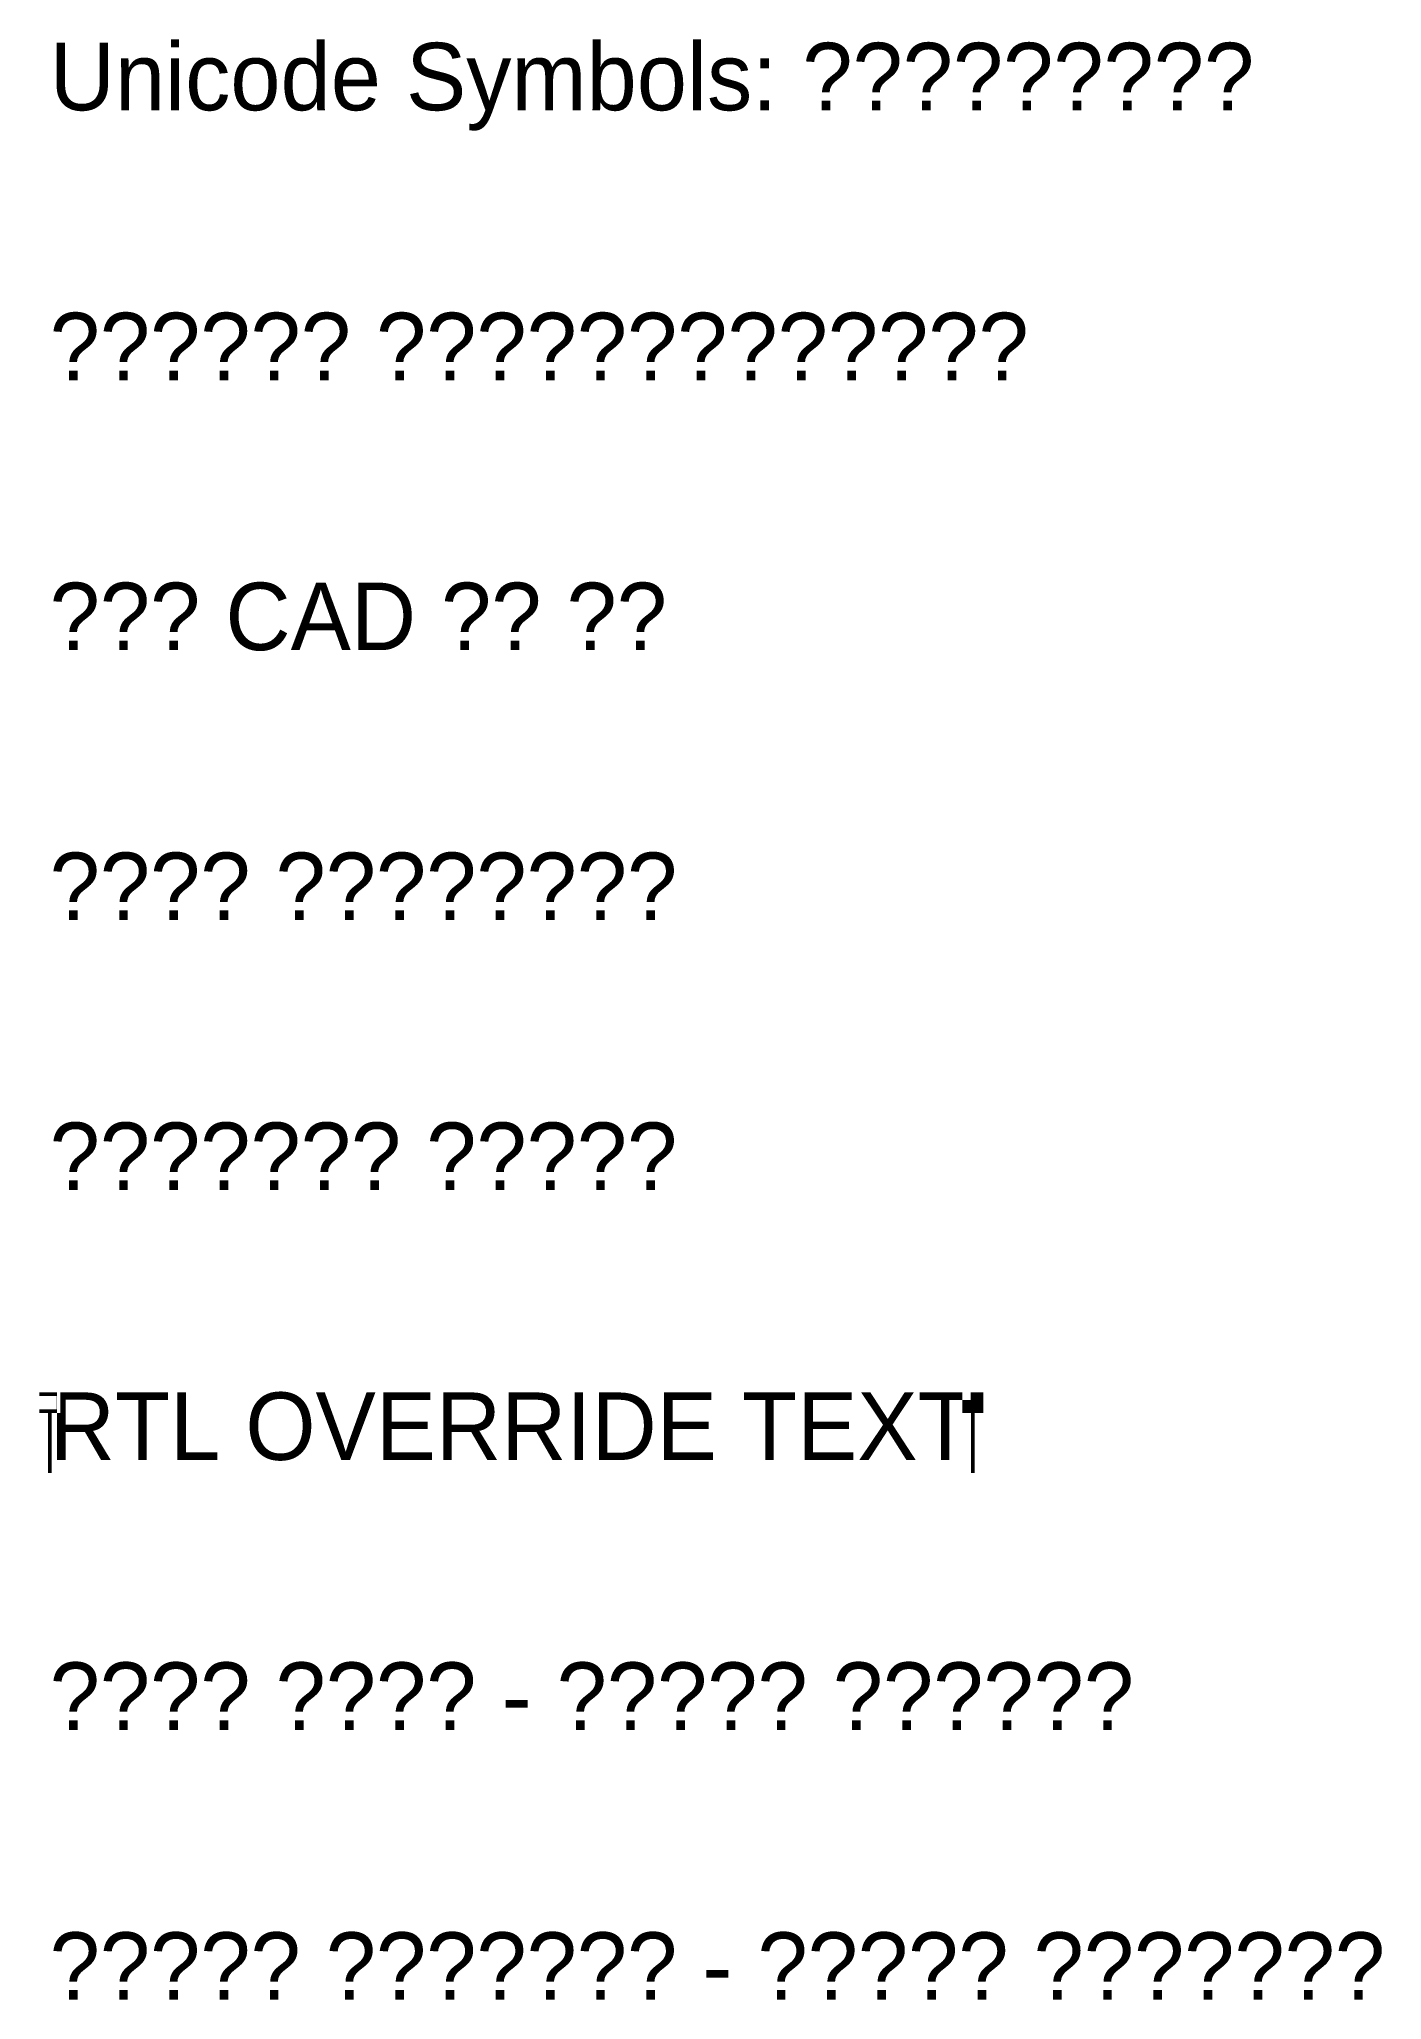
# Model space of a CAD drawing. Header units: metres. Extents: x -0.4 to 49.3, y 0 to 72.6.
import ezdxf

# ---------------------------------------------------------------- set-up
doc = ezdxf.new("R2010")
doc.units = ezdxf.units.M

msp = doc.modelspace()

# ---------------------------------------------------------------- texts
for s, p in [('Unicode Symbols: ?????????', (0, 70)), ('?????? ?????????????', (0, 60)), ('??? CAD ?? ??', (0, 50)), ('???? ????????', (0, 40)), ('??????? ?????', (0, 30)), ('\u202eRTL OVERRIDE TEXT\u202c', (0, 20)), ('???? ???? - ????? ??????', (0, 10)), ('????? ??????? - ????? ???????', (0, 0))]:
    msp.add_text(s, height=2.5).set_placement(p)

doc.saveas('drawing.dxf')
